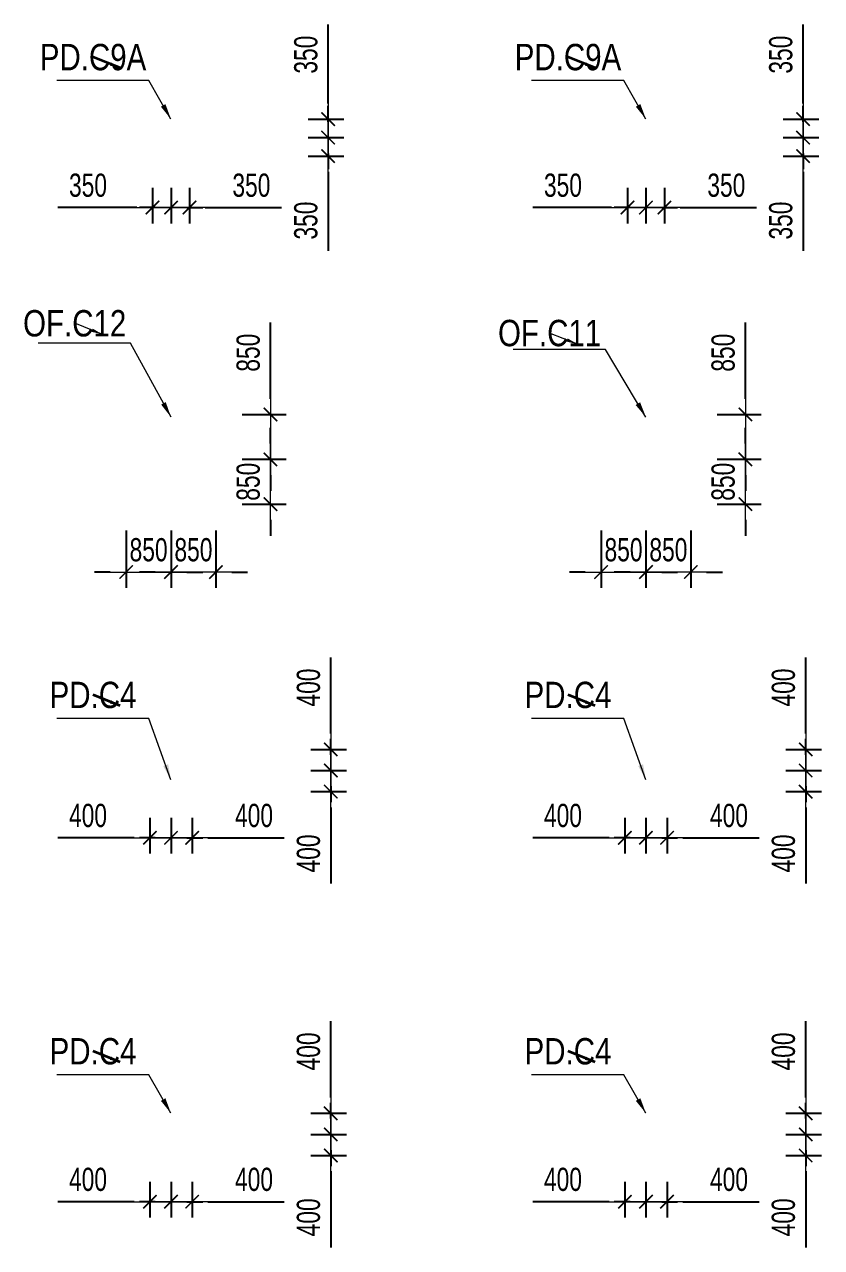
# Model space of a CAD drawing. Header units: millimetres. Extents: x -259680 to 286077, y -1281 to 94455.
# Drawn here: x 51923 to 67027, y 23355 to 46546 of the extents above; entities that cross this region are included whole.
import ezdxf
from ezdxf.enums import TextEntityAlignment as Align

# ---------------------------------------------------------------- set-up
doc = ezdxf.new("R2010")
doc.units = ezdxf.units.MM
doc.layers.get('0').update_dxf_attribs({"lineweight": 20})
doc.layers.get('Defpoints').update_dxf_attribs({"color": 151, "lineweight": 9})
for name, color, linetype, lineweight in [('$0$C1', 20, 'Continuous', 35), ('$1$NDC_S_ANNO', 7, 'Continuous', 20), ('$1$NDC_S_DIM', 1, 'Continuous', 15), ('$1$NDC_S_VN TEXT', 7, 'Continuous', 20), ('NDC_S_DIM', 1, 'Continuous', 15)]:
    doc.layers.add(name, color=color, linetype=linetype, lineweight=lineweight)
doc.styles.add('$1$NDC_DIM', font='', dxfattribs={"width": 0.75})
doc.styles.add('$2$ARIAL', font='arial.ttf', dxfattribs={"width": 0.8})
doc.styles.add('NDC_DIM', font='', dxfattribs={"width": 0.75})
doc.styles.get('$1$NDC_DIM').set_extended_font_data('Dotum')
doc.styles.get('NDC_DIM').set_extended_font_data('Dotum')
doc.dimstyles.new('$0$NDC_dim_150', dxfattribs={"dimscale": 150, "dimtxt": 2.2, "dimasz": 1.5, "dimexe": 1.5, "dimexo": 2.5, "dimgap": 1, "dimtad": 1, "dimdec": 0, "dimzin": 0, "dimdsep": 46, "dimtxsty": '$1$NDC_DIM', "dimblk": '$1$DIMMARK', "dimcen": 0.09, "dimdle": 1.2, "dimclrd": 1, "dimclre": 1, "dimclrt": 3, "dimadec": 0, "dimazin": 0, "dimtfac": 1, "dimtdec": 0, "dimtix": 1, "dimtofl": 0, "dimtmove": 0, "dimatfit": 3, "dimfxl": 6, "dimfxlon": 1, "dimtolj": 1, "dimtzin": 0, "dimarcsym": 0})
doc.dimstyles.new('$1$NDC_dim_iso', dxfattribs={"dimtxt": 2.2, "dimasz": 1, "dimexe": 1.5, "dimexo": 2.5, "dimgap": 1, "dimtad": 1, "dimdec": 0, "dimzin": 0, "dimdsep": 46, "dimtxsty": '$1$NDC_DIM', "dimblk": '$1$DIMMARK', "dimcen": 0.09, "dimdle": 1.2, "dimclrd": 1, "dimclre": 1, "dimclrt": 3, "dimadec": 0, "dimazin": 0, "dimtfac": 1, "dimtdec": 0, "dimtix": 1, "dimtofl": 0, "dimtmove": 0, "dimatfit": 3, "dimfxl": 6, "dimfxlon": 1, "dimtolj": 1, "dimtzin": 0, "dimarcsym": 0})
doc.dimstyles.new('NDC_dim_200', dxfattribs={"dimscale": 200, "dimtxt": 2.2, "dimasz": 1.5, "dimexe": 1.5, "dimexo": 2.5, "dimgap": 1, "dimtad": 1, "dimdec": 0, "dimzin": 0, "dimdsep": 46, "dimtxsty": 'NDC_DIM', "dimblk": 'DIMMARK', "dimcen": 0.09, "dimdle": 1.2, "dimclrd": 1, "dimclre": 1, "dimclrt": 3, "dimadec": 0, "dimazin": 0, "dimtfac": 1, "dimtdec": 0, "dimtix": 1, "dimtofl": 0, "dimtmove": 0, "dimatfit": 3, "dimfxl": 6, "dimfxlon": 1, "dimtolj": 1, "dimtzin": 0, "dimarcsym": 0})

# ---------------------------------------------------------------- blocks, each defined once
blk = doc.blocks.new('$1$DIMMARK')
at = {"layer": '$1$NDC_S_DIM', "color": 1}
blk.add_line((-1.5, 0), (1, 0), dxfattribs=at)
at = {"layer": '$1$NDC_S_DIM', "color": 2, "const_width": 0.1}
blk.add_lwpolyline([(-0.424, -0.424), (0.424, 0.424)], dxfattribs=at)
blk = doc.blocks.new('DIMMARK')
at = {"layer": 'NDC_S_DIM', "color": 1}
blk.add_line((-1.5, 0), (1, 0), dxfattribs=at)
at = {"layer": 'NDC_S_DIM', "color": 2, "const_width": 0.1}
blk.add_lwpolyline([(-0.424, -0.424), (0.424, 0.424)], dxfattribs=at)
blk = doc.blocks.new('*D434')
at = {"layer": 'Defpoints', "color": 0, "ltscale": 100, "transparency": 16777216}
for p in [(63700, 32000), (64100, 32000), (64100, 31124)]:
    blk.add_point(p, dxfattribs=at)
at = {"layer": 'NDC_S_DIM', "color": 1, "lineweight": -2, "ltscale": 100, "transparency": 16777216}
for p, q in [((63700, 31500), (63700, 30824)), ((64100, 31500), (64100, 30824)), ((63400, 31124), (63100, 31124)), ((64400, 31124), (65845, 31124))]:
    blk.add_line(p, q, dxfattribs=at)
at = {"layer": 'NDC_S_DIM', "color": 1, "lineweight": -2, "ltscale": 100, "transparency": 16777216, "xscale": 300, "yscale": 300, "zscale": 300}
blk.add_blockref('DIMMARK', (63700, 31124), dxfattribs=at)
at = {"layer": 'NDC_S_DIM', "color": 1, "lineweight": -2, "ltscale": 100, "transparency": 16777216, "xscale": 300, "yscale": 300, "zscale": 300, "rotation": 180}
blk.add_blockref('DIMMARK', (64100, 31124), dxfattribs=at)
at = {"layer": 'NDC_S_DIM', "color": 3, "ltscale": 100, "transparency": 16777216, "insert": (65273, 31545), "char_height": 440, "attachment_point": 5, "style": 'NDC_DIM'}
blk.add_mtext('\\A1;400', dxfattribs=at)
blk = doc.blocks.new('*D435')
at = {"layer": 'Defpoints', "color": 0, "ltscale": 100, "transparency": 16777216}
for p in [(63300, 32000), (63700, 32000), (63700, 31124)]:
    blk.add_point(p, dxfattribs=at)
at = {"layer": 'NDC_S_DIM', "color": 1, "lineweight": -2, "ltscale": 100, "transparency": 16777216}
for p, q in [((63300, 31500), (63300, 30824)), ((63700, 31500), (63700, 30824)), ((63000, 31124), (61555, 31124)), ((64000, 31124), (64300, 31124))]:
    blk.add_line(p, q, dxfattribs=at)
at = {"layer": 'NDC_S_DIM', "color": 1, "lineweight": -2, "ltscale": 100, "transparency": 16777216, "xscale": 300, "yscale": 300, "zscale": 300}
blk.add_blockref('DIMMARK', (63300, 31124), dxfattribs=at)
at = {"layer": 'NDC_S_DIM', "color": 1, "lineweight": -2, "ltscale": 100, "transparency": 16777216, "xscale": 300, "yscale": 300, "zscale": 300, "rotation": 180}
blk.add_blockref('DIMMARK', (63700, 31124), dxfattribs=at)
at = {"layer": 'NDC_S_DIM', "color": 3, "ltscale": 100, "transparency": 16777216, "insert": (62127, 31545), "char_height": 440, "attachment_point": 5, "style": 'NDC_DIM'}
blk.add_mtext('\\A1;400', dxfattribs=at)
blk = doc.blocks.new('*D436')
at = {"layer": 'Defpoints', "color": 0, "ltscale": 100, "transparency": 16777216}
for p in [(65851, 32800), (66727, 32800), (65851, 32400)]:
    blk.add_point(p, dxfattribs=at)
at = {"layer": 'NDC_S_DIM', "color": 1, "lineweight": -2, "ltscale": 100, "transparency": 16777216}
for p, q in [((66727, 33100), (66727, 34545)), ((66351, 32800), (67027, 32800)), ((66351, 32400), (67027, 32400)), ((66727, 32100), (66727, 31800))]:
    blk.add_line(p, q, dxfattribs=at)
at = {"layer": 'NDC_S_DIM', "color": 1, "lineweight": -2, "ltscale": 100, "transparency": 16777216, "xscale": 300, "yscale": 300, "zscale": 300}
for p, rotation in [((66727, 32800), 270), ((66727, 32400), 90)]:
    blk.add_blockref('DIMMARK', p, dxfattribs=dict(at, rotation=rotation))
at = {"layer": 'NDC_S_DIM', "color": 3, "ltscale": 100, "transparency": 16777216, "insert": (66306, 33973), "char_height": 440, "attachment_point": 5, "rotation": 90, "style": 'NDC_DIM'}
blk.add_mtext('\\A1;400', dxfattribs=at)
blk = doc.blocks.new('*D437')
at = {"layer": 'Defpoints', "color": 0, "ltscale": 100, "transparency": 16777216}
for p in [(65851, 32400), (66727, 32400), (65851, 32000)]:
    blk.add_point(p, dxfattribs=at)
at = {"layer": 'NDC_S_DIM', "color": 1, "lineweight": -2, "ltscale": 100, "transparency": 16777216}
for p, q in [((66727, 32700), (66727, 33000)), ((66351, 32400), (67027, 32400)), ((66351, 32000), (67027, 32000)), ((66727, 31700), (66727, 30255))]:
    blk.add_line(p, q, dxfattribs=at)
at = {"layer": 'NDC_S_DIM', "color": 1, "lineweight": -2, "ltscale": 100, "transparency": 16777216, "xscale": 300, "yscale": 300, "zscale": 300}
for p, rotation in [((66727, 32400), 270), ((66727, 32000), 90)]:
    blk.add_blockref('DIMMARK', p, dxfattribs=dict(at, rotation=rotation))
at = {"layer": 'NDC_S_DIM', "color": 3, "ltscale": 100, "transparency": 16777216, "insert": (66306, 30827), "char_height": 440, "attachment_point": 5, "rotation": 90, "style": 'NDC_DIM'}
blk.add_mtext('\\A1;400', dxfattribs=at)
blk = doc.blocks.new('*D438')
at = {"layer": 'Defpoints', "color": 0, "ltscale": 100, "transparency": 16777216}
for p in [(54700, 32000), (55100, 32000), (55100, 31124)]:
    blk.add_point(p, dxfattribs=at)
at = {"layer": 'NDC_S_DIM', "color": 1, "lineweight": -2, "ltscale": 100, "transparency": 16777216}
for p, q in [((54700, 31500), (54700, 30824)), ((55100, 31500), (55100, 30824)), ((54400, 31124), (54100, 31124)), ((55400, 31124), (56845, 31124))]:
    blk.add_line(p, q, dxfattribs=at)
at = {"layer": 'NDC_S_DIM', "color": 1, "lineweight": -2, "ltscale": 100, "transparency": 16777216, "xscale": 300, "yscale": 300, "zscale": 300}
blk.add_blockref('DIMMARK', (54700, 31124), dxfattribs=at)
at = {"layer": 'NDC_S_DIM', "color": 1, "lineweight": -2, "ltscale": 100, "transparency": 16777216, "xscale": 300, "yscale": 300, "zscale": 300, "rotation": 180}
blk.add_blockref('DIMMARK', (55100, 31124), dxfattribs=at)
at = {"layer": 'NDC_S_DIM', "color": 3, "ltscale": 100, "transparency": 16777216, "insert": (56273, 31545), "char_height": 440, "attachment_point": 5, "style": 'NDC_DIM'}
blk.add_mtext('\\A1;400', dxfattribs=at)
blk = doc.blocks.new('*D439')
at = {"layer": 'Defpoints', "color": 0, "ltscale": 100, "transparency": 16777216}
for p in [(54300, 32000), (54700, 32000), (54700, 31124)]:
    blk.add_point(p, dxfattribs=at)
at = {"layer": 'NDC_S_DIM', "color": 1, "lineweight": -2, "ltscale": 100, "transparency": 16777216}
for p, q in [((54300, 31500), (54300, 30824)), ((54700, 31500), (54700, 30824)), ((54000, 31124), (52555, 31124)), ((55000, 31124), (55300, 31124))]:
    blk.add_line(p, q, dxfattribs=at)
at = {"layer": 'NDC_S_DIM', "color": 1, "lineweight": -2, "ltscale": 100, "transparency": 16777216, "xscale": 300, "yscale": 300, "zscale": 300}
blk.add_blockref('DIMMARK', (54300, 31124), dxfattribs=at)
at = {"layer": 'NDC_S_DIM', "color": 1, "lineweight": -2, "ltscale": 100, "transparency": 16777216, "xscale": 300, "yscale": 300, "zscale": 300, "rotation": 180}
blk.add_blockref('DIMMARK', (54700, 31124), dxfattribs=at)
at = {"layer": 'NDC_S_DIM', "color": 3, "ltscale": 100, "transparency": 16777216, "insert": (53127, 31545), "char_height": 440, "attachment_point": 5, "style": 'NDC_DIM'}
blk.add_mtext('\\A1;400', dxfattribs=at)
blk = doc.blocks.new('*D440')
at = {"layer": 'Defpoints', "color": 0, "ltscale": 100, "transparency": 16777216}
for p in [(56851, 32800), (57727, 32800), (56851, 32400)]:
    blk.add_point(p, dxfattribs=at)
at = {"layer": 'NDC_S_DIM', "color": 1, "lineweight": -2, "ltscale": 100, "transparency": 16777216}
for p, q in [((57727, 33100), (57727, 34545)), ((57351, 32800), (58027, 32800)), ((57351, 32400), (58027, 32400)), ((57727, 32100), (57727, 31800))]:
    blk.add_line(p, q, dxfattribs=at)
at = {"layer": 'NDC_S_DIM', "color": 1, "lineweight": -2, "ltscale": 100, "transparency": 16777216, "xscale": 300, "yscale": 300, "zscale": 300}
for p, rotation in [((57727, 32800), 270), ((57727, 32400), 90)]:
    blk.add_blockref('DIMMARK', p, dxfattribs=dict(at, rotation=rotation))
at = {"layer": 'NDC_S_DIM', "color": 3, "ltscale": 100, "transparency": 16777216, "insert": (57306, 33973), "char_height": 440, "attachment_point": 5, "rotation": 90, "style": 'NDC_DIM'}
blk.add_mtext('\\A1;400', dxfattribs=at)
blk = doc.blocks.new('*D441')
at = {"layer": 'Defpoints', "color": 0, "ltscale": 100, "transparency": 16777216}
for p in [(56851, 32400), (57727, 32400), (56851, 32000)]:
    blk.add_point(p, dxfattribs=at)
at = {"layer": 'NDC_S_DIM', "color": 1, "lineweight": -2, "ltscale": 100, "transparency": 16777216}
for p, q in [((57727, 32700), (57727, 33000)), ((57351, 32400), (58027, 32400)), ((57351, 32000), (58027, 32000)), ((57727, 31700), (57727, 30255))]:
    blk.add_line(p, q, dxfattribs=at)
at = {"layer": 'NDC_S_DIM', "color": 1, "lineweight": -2, "ltscale": 100, "transparency": 16777216, "xscale": 300, "yscale": 300, "zscale": 300}
for p, rotation in [((57727, 32400), 270), ((57727, 32000), 90)]:
    blk.add_blockref('DIMMARK', p, dxfattribs=dict(at, rotation=rotation))
at = {"layer": 'NDC_S_DIM', "color": 3, "ltscale": 100, "transparency": 16777216, "insert": (57306, 30827), "char_height": 440, "attachment_point": 5, "rotation": 90, "style": 'NDC_DIM'}
blk.add_mtext('\\A1;400', dxfattribs=at)
blk = doc.blocks.new('*D458')
at = {"layer": 'Defpoints', "color": 0, "ltscale": 100, "transparency": 16777216}
for p in [(54700, 25100), (55100, 25100), (55100, 24224)]:
    blk.add_point(p, dxfattribs=at)
at = {"layer": 'NDC_S_DIM', "color": 1, "lineweight": -2, "ltscale": 100, "transparency": 16777216}
for p, q in [((54700, 24600), (54700, 23924)), ((55100, 24600), (55100, 23924)), ((54400, 24224), (54100, 24224)), ((55400, 24224), (56845, 24224))]:
    blk.add_line(p, q, dxfattribs=at)
at = {"layer": 'NDC_S_DIM', "color": 1, "lineweight": -2, "ltscale": 100, "transparency": 16777216, "xscale": 300, "yscale": 300, "zscale": 300}
blk.add_blockref('DIMMARK', (54700, 24224), dxfattribs=at)
at = {"layer": 'NDC_S_DIM', "color": 1, "lineweight": -2, "ltscale": 100, "transparency": 16777216, "xscale": 300, "yscale": 300, "zscale": 300, "rotation": 180}
blk.add_blockref('DIMMARK', (55100, 24224), dxfattribs=at)
at = {"layer": 'NDC_S_DIM', "color": 3, "ltscale": 100, "transparency": 16777216, "insert": (56273, 24645), "char_height": 440, "attachment_point": 5, "style": 'NDC_DIM'}
blk.add_mtext('\\A1;400', dxfattribs=at)
blk = doc.blocks.new('*D459')
at = {"layer": 'Defpoints', "color": 0, "ltscale": 100, "transparency": 16777216}
for p in [(54300, 25100), (54700, 25100), (54700, 24224)]:
    blk.add_point(p, dxfattribs=at)
at = {"layer": 'NDC_S_DIM', "color": 1, "lineweight": -2, "ltscale": 100, "transparency": 16777216}
for p, q in [((54300, 24600), (54300, 23924)), ((54700, 24600), (54700, 23924)), ((54000, 24224), (52555, 24224)), ((55000, 24224), (55300, 24224))]:
    blk.add_line(p, q, dxfattribs=at)
at = {"layer": 'NDC_S_DIM', "color": 1, "lineweight": -2, "ltscale": 100, "transparency": 16777216, "xscale": 300, "yscale": 300, "zscale": 300}
blk.add_blockref('DIMMARK', (54300, 24224), dxfattribs=at)
at = {"layer": 'NDC_S_DIM', "color": 1, "lineweight": -2, "ltscale": 100, "transparency": 16777216, "xscale": 300, "yscale": 300, "zscale": 300, "rotation": 180}
blk.add_blockref('DIMMARK', (54700, 24224), dxfattribs=at)
at = {"layer": 'NDC_S_DIM', "color": 3, "ltscale": 100, "transparency": 16777216, "insert": (53127, 24645), "char_height": 440, "attachment_point": 5, "style": 'NDC_DIM'}
blk.add_mtext('\\A1;400', dxfattribs=at)
blk = doc.blocks.new('*D460')
at = {"layer": 'Defpoints', "color": 0, "ltscale": 100, "transparency": 16777216}
for p in [(56851, 25900), (57727, 25900), (56851, 25500)]:
    blk.add_point(p, dxfattribs=at)
at = {"layer": 'NDC_S_DIM', "color": 1, "lineweight": -2, "ltscale": 100, "transparency": 16777216}
for p, q in [((57727, 26200), (57727, 27645)), ((57351, 25900), (58027, 25900)), ((57351, 25500), (58027, 25500)), ((57727, 25200), (57727, 24900))]:
    blk.add_line(p, q, dxfattribs=at)
at = {"layer": 'NDC_S_DIM', "color": 1, "lineweight": -2, "ltscale": 100, "transparency": 16777216, "xscale": 300, "yscale": 300, "zscale": 300}
for p, rotation in [((57727, 25900), 270), ((57727, 25500), 90)]:
    blk.add_blockref('DIMMARK', p, dxfattribs=dict(at, rotation=rotation))
at = {"layer": 'NDC_S_DIM', "color": 3, "ltscale": 100, "transparency": 16777216, "insert": (57306, 27073), "char_height": 440, "attachment_point": 5, "rotation": 90, "style": 'NDC_DIM'}
blk.add_mtext('\\A1;400', dxfattribs=at)
blk = doc.blocks.new('*D461')
at = {"layer": 'Defpoints', "color": 0, "ltscale": 100, "transparency": 16777216}
for p in [(56851, 25500), (57727, 25500), (56851, 25100)]:
    blk.add_point(p, dxfattribs=at)
at = {"layer": 'NDC_S_DIM', "color": 1, "lineweight": -2, "ltscale": 100, "transparency": 16777216}
for p, q in [((57727, 25800), (57727, 26100)), ((57351, 25500), (58027, 25500)), ((57351, 25100), (58027, 25100)), ((57727, 24800), (57727, 23355))]:
    blk.add_line(p, q, dxfattribs=at)
at = {"layer": 'NDC_S_DIM', "color": 1, "lineweight": -2, "ltscale": 100, "transparency": 16777216, "xscale": 300, "yscale": 300, "zscale": 300}
for p, rotation in [((57727, 25500), 270), ((57727, 25100), 90)]:
    blk.add_blockref('DIMMARK', p, dxfattribs=dict(at, rotation=rotation))
at = {"layer": 'NDC_S_DIM', "color": 3, "ltscale": 100, "transparency": 16777216, "insert": (57306, 23927), "char_height": 440, "attachment_point": 5, "rotation": 90, "style": 'NDC_DIM'}
blk.add_mtext('\\A1;400', dxfattribs=at)
blk = doc.blocks.new('*D462')
at = {"layer": 'Defpoints', "color": 0, "ltscale": 100, "transparency": 16777216}
for p in [(63700, 25100), (64100, 25100), (64100, 24224)]:
    blk.add_point(p, dxfattribs=at)
at = {"layer": 'NDC_S_DIM', "color": 1, "lineweight": -2, "ltscale": 100, "transparency": 16777216}
for p, q in [((63700, 24600), (63700, 23924)), ((64100, 24600), (64100, 23924)), ((63400, 24224), (63100, 24224)), ((64400, 24224), (65845, 24224))]:
    blk.add_line(p, q, dxfattribs=at)
at = {"layer": 'NDC_S_DIM', "color": 1, "lineweight": -2, "ltscale": 100, "transparency": 16777216, "xscale": 300, "yscale": 300, "zscale": 300}
blk.add_blockref('DIMMARK', (63700, 24224), dxfattribs=at)
at = {"layer": 'NDC_S_DIM', "color": 1, "lineweight": -2, "ltscale": 100, "transparency": 16777216, "xscale": 300, "yscale": 300, "zscale": 300, "rotation": 180}
blk.add_blockref('DIMMARK', (64100, 24224), dxfattribs=at)
at = {"layer": 'NDC_S_DIM', "color": 3, "ltscale": 100, "transparency": 16777216, "insert": (65273, 24645), "char_height": 440, "attachment_point": 5, "style": 'NDC_DIM'}
blk.add_mtext('\\A1;400', dxfattribs=at)
blk = doc.blocks.new('*D463')
at = {"layer": 'Defpoints', "color": 0, "ltscale": 100, "transparency": 16777216}
for p in [(63300, 25100), (63700, 25100), (63700, 24224)]:
    blk.add_point(p, dxfattribs=at)
at = {"layer": 'NDC_S_DIM', "color": 1, "lineweight": -2, "ltscale": 100, "transparency": 16777216}
for p, q in [((63300, 24600), (63300, 23924)), ((63700, 24600), (63700, 23924)), ((63000, 24224), (61555, 24224)), ((64000, 24224), (64300, 24224))]:
    blk.add_line(p, q, dxfattribs=at)
at = {"layer": 'NDC_S_DIM', "color": 1, "lineweight": -2, "ltscale": 100, "transparency": 16777216, "xscale": 300, "yscale": 300, "zscale": 300}
blk.add_blockref('DIMMARK', (63300, 24224), dxfattribs=at)
at = {"layer": 'NDC_S_DIM', "color": 1, "lineweight": -2, "ltscale": 100, "transparency": 16777216, "xscale": 300, "yscale": 300, "zscale": 300, "rotation": 180}
blk.add_blockref('DIMMARK', (63700, 24224), dxfattribs=at)
at = {"layer": 'NDC_S_DIM', "color": 3, "ltscale": 100, "transparency": 16777216, "insert": (62127, 24645), "char_height": 440, "attachment_point": 5, "style": 'NDC_DIM'}
blk.add_mtext('\\A1;400', dxfattribs=at)
blk = doc.blocks.new('*D464')
at = {"layer": 'Defpoints', "color": 0, "ltscale": 100, "transparency": 16777216}
for p in [(65851, 25900), (66727, 25900), (65851, 25500)]:
    blk.add_point(p, dxfattribs=at)
at = {"layer": 'NDC_S_DIM', "color": 1, "lineweight": -2, "ltscale": 100, "transparency": 16777216}
for p, q in [((66727, 26200), (66727, 27645)), ((66351, 25900), (67027, 25900)), ((66351, 25500), (67027, 25500)), ((66727, 25200), (66727, 24900))]:
    blk.add_line(p, q, dxfattribs=at)
at = {"layer": 'NDC_S_DIM', "color": 1, "lineweight": -2, "ltscale": 100, "transparency": 16777216, "xscale": 300, "yscale": 300, "zscale": 300}
for p, rotation in [((66727, 25900), 270), ((66727, 25500), 90)]:
    blk.add_blockref('DIMMARK', p, dxfattribs=dict(at, rotation=rotation))
at = {"layer": 'NDC_S_DIM', "color": 3, "ltscale": 100, "transparency": 16777216, "insert": (66306, 27073), "char_height": 440, "attachment_point": 5, "rotation": 90, "style": 'NDC_DIM'}
blk.add_mtext('\\A1;400', dxfattribs=at)
blk = doc.blocks.new('*D465')
at = {"layer": 'Defpoints', "color": 0, "ltscale": 100, "transparency": 16777216}
for p in [(65851, 25500), (66727, 25500), (65851, 25100)]:
    blk.add_point(p, dxfattribs=at)
at = {"layer": 'NDC_S_DIM', "color": 1, "lineweight": -2, "ltscale": 100, "transparency": 16777216}
for p, q in [((66727, 25800), (66727, 26100)), ((66351, 25500), (67027, 25500)), ((66351, 25100), (67027, 25100)), ((66727, 24800), (66727, 23355))]:
    blk.add_line(p, q, dxfattribs=at)
at = {"layer": 'NDC_S_DIM', "color": 1, "lineweight": -2, "ltscale": 100, "transparency": 16777216, "xscale": 300, "yscale": 300, "zscale": 300}
for p, rotation in [((66727, 25500), 270), ((66727, 25100), 90)]:
    blk.add_blockref('DIMMARK', p, dxfattribs=dict(at, rotation=rotation))
at = {"layer": 'NDC_S_DIM', "color": 3, "ltscale": 100, "transparency": 16777216, "insert": (66306, 23927), "char_height": 440, "attachment_point": 5, "rotation": 90, "style": 'NDC_DIM'}
blk.add_mtext('\\A1;400', dxfattribs=at)
blk = doc.blocks.new('*D1016')
at = {"layer": 'Defpoints', "color": 0, "ltscale": 100, "transparency": 16777216}
for p in [(53850, 37450), (54700, 37450), (54700, 36163)]:
    blk.add_point(p, dxfattribs=at)
at = {"layer": 'NDC_S_DIM', "color": 1, "lineweight": -2, "ltscale": 100, "transparency": 16777216}
for p, q in [((53850, 36950), (53850, 35863)), ((54700, 36950), (54700, 35863)), ((53550, 36163), (53250, 36163)), ((55000, 36163), (55300, 36163))]:
    blk.add_line(p, q, dxfattribs=at)
at = {"layer": 'NDC_S_DIM', "color": 1, "lineweight": -2, "ltscale": 100, "transparency": 16777216, "xscale": 300, "yscale": 300, "zscale": 300}
blk.add_blockref('DIMMARK', (53850, 36163), dxfattribs=at)
at = {"layer": 'NDC_S_DIM', "color": 1, "lineweight": -2, "ltscale": 100, "transparency": 16777216, "xscale": 300, "yscale": 300, "zscale": 300, "rotation": 180}
blk.add_blockref('DIMMARK', (54700, 36163), dxfattribs=at)
at = {"layer": 'NDC_S_DIM', "color": 3, "ltscale": 100, "transparency": 16777216, "insert": (54275, 36583), "char_height": 440, "attachment_point": 5, "style": 'NDC_DIM'}
blk.add_mtext('\\A1;850', dxfattribs=at)
blk = doc.blocks.new('*D1017')
at = {"layer": 'Defpoints', "color": 0, "ltscale": 100, "transparency": 16777216}
for p in [(54700, 37450), (55550, 37450), (55550, 36163)]:
    blk.add_point(p, dxfattribs=at)
at = {"layer": 'NDC_S_DIM', "color": 1, "lineweight": -2, "ltscale": 100, "transparency": 16777216}
for p, q in [((54700, 36950), (54700, 35863)), ((55550, 36950), (55550, 35863)), ((54400, 36163), (54100, 36163)), ((55850, 36163), (56150, 36163))]:
    blk.add_line(p, q, dxfattribs=at)
at = {"layer": 'NDC_S_DIM', "color": 1, "lineweight": -2, "ltscale": 100, "transparency": 16777216, "xscale": 300, "yscale": 300, "zscale": 300}
blk.add_blockref('DIMMARK', (54700, 36163), dxfattribs=at)
at = {"layer": 'NDC_S_DIM', "color": 1, "lineweight": -2, "ltscale": 100, "transparency": 16777216, "xscale": 300, "yscale": 300, "zscale": 300, "rotation": 180}
blk.add_blockref('DIMMARK', (55550, 36163), dxfattribs=at)
at = {"layer": 'NDC_S_DIM', "color": 3, "ltscale": 100, "transparency": 16777216, "insert": (55125, 36583), "char_height": 440, "attachment_point": 5, "style": 'NDC_DIM'}
blk.add_mtext('\\A1;850', dxfattribs=at)
blk = doc.blocks.new('*D1018')
at = {"layer": 'Defpoints', "color": 0, "ltscale": 100, "transparency": 16777216}
for p in [(55550, 39150), (55550, 38300), (56584, 38300)]:
    blk.add_point(p, dxfattribs=at)
at = {"layer": 'NDC_S_DIM', "color": 1, "lineweight": -2, "ltscale": 100, "transparency": 16777216}
for p, q in [((56584, 39450), (56584, 40894)), ((56050, 39150), (56884, 39150)), ((56050, 38300), (56884, 38300)), ((56584, 38000), (56584, 37700))]:
    blk.add_line(p, q, dxfattribs=at)
at = {"layer": 'NDC_S_DIM', "color": 1, "lineweight": -2, "ltscale": 100, "transparency": 16777216, "xscale": 300, "yscale": 300, "zscale": 300}
for p, rotation in [((56584, 39150), 270), ((56584, 38300), 90)]:
    blk.add_blockref('DIMMARK', p, dxfattribs=dict(at, rotation=rotation))
at = {"layer": 'NDC_S_DIM', "color": 3, "ltscale": 100, "transparency": 16777216, "insert": (56164, 40322), "char_height": 440, "attachment_point": 5, "rotation": 90, "style": 'NDC_DIM'}
blk.add_mtext('\\A1;850', dxfattribs=at)
blk = doc.blocks.new('*D1019')
at = {"layer": 'Defpoints', "color": 0, "ltscale": 100, "transparency": 16777216}
for p in [(55550, 38300), (55550, 37450), (56584, 37450)]:
    blk.add_point(p, dxfattribs=at)
at = {"layer": 'NDC_S_DIM', "color": 1, "lineweight": -2, "ltscale": 100, "transparency": 16777216}
for p, q in [((56584, 38600), (56584, 38900)), ((56050, 38300), (56884, 38300)), ((56050, 37450), (56884, 37450)), ((56584, 37150), (56584, 36850))]:
    blk.add_line(p, q, dxfattribs=at)
at = {"layer": 'NDC_S_DIM', "color": 1, "lineweight": -2, "ltscale": 100, "transparency": 16777216, "xscale": 300, "yscale": 300, "zscale": 300}
for p, rotation in [((56584, 38300), 270), ((56584, 37450), 90)]:
    blk.add_blockref('DIMMARK', p, dxfattribs=dict(at, rotation=rotation))
at = {"layer": 'NDC_S_DIM', "color": 3, "ltscale": 100, "transparency": 16777216, "insert": (56164, 37875), "char_height": 440, "attachment_point": 5, "rotation": 90, "style": 'NDC_DIM'}
blk.add_mtext('\\A1;850', dxfattribs=at)
blk = doc.blocks.new('*D1020')
at = {"layer": 'Defpoints', "color": 0, "ltscale": 100, "transparency": 16777216}
for p in [(62850, 37450), (63700, 37450), (63700, 36163)]:
    blk.add_point(p, dxfattribs=at)
at = {"layer": 'NDC_S_DIM', "color": 1, "lineweight": -2, "ltscale": 100, "transparency": 16777216}
for p, q in [((62850, 36950), (62850, 35863)), ((63700, 36950), (63700, 35863)), ((62550, 36163), (62250, 36163)), ((64000, 36163), (64300, 36163))]:
    blk.add_line(p, q, dxfattribs=at)
at = {"layer": 'NDC_S_DIM', "color": 1, "lineweight": -2, "ltscale": 100, "transparency": 16777216, "xscale": 300, "yscale": 300, "zscale": 300}
blk.add_blockref('DIMMARK', (62850, 36163), dxfattribs=at)
at = {"layer": 'NDC_S_DIM', "color": 1, "lineweight": -2, "ltscale": 100, "transparency": 16777216, "xscale": 300, "yscale": 300, "zscale": 300, "rotation": 180}
blk.add_blockref('DIMMARK', (63700, 36163), dxfattribs=at)
at = {"layer": 'NDC_S_DIM', "color": 3, "ltscale": 100, "transparency": 16777216, "insert": (63275, 36583), "char_height": 440, "attachment_point": 5, "style": 'NDC_DIM'}
blk.add_mtext('\\A1;850', dxfattribs=at)
blk = doc.blocks.new('*D1021')
at = {"layer": 'Defpoints', "color": 0, "ltscale": 100, "transparency": 16777216}
for p in [(63700, 37450), (64550, 37450), (64550, 36163)]:
    blk.add_point(p, dxfattribs=at)
at = {"layer": 'NDC_S_DIM', "color": 1, "lineweight": -2, "ltscale": 100, "transparency": 16777216}
for p, q in [((63700, 36950), (63700, 35863)), ((64550, 36950), (64550, 35863)), ((63400, 36163), (63100, 36163)), ((64850, 36163), (65150, 36163))]:
    blk.add_line(p, q, dxfattribs=at)
at = {"layer": 'NDC_S_DIM', "color": 1, "lineweight": -2, "ltscale": 100, "transparency": 16777216, "xscale": 300, "yscale": 300, "zscale": 300}
blk.add_blockref('DIMMARK', (63700, 36163), dxfattribs=at)
at = {"layer": 'NDC_S_DIM', "color": 1, "lineweight": -2, "ltscale": 100, "transparency": 16777216, "xscale": 300, "yscale": 300, "zscale": 300, "rotation": 180}
blk.add_blockref('DIMMARK', (64550, 36163), dxfattribs=at)
at = {"layer": 'NDC_S_DIM', "color": 3, "ltscale": 100, "transparency": 16777216, "insert": (64125, 36583), "char_height": 440, "attachment_point": 5, "style": 'NDC_DIM'}
blk.add_mtext('\\A1;850', dxfattribs=at)
blk = doc.blocks.new('*D1022')
at = {"layer": 'Defpoints', "color": 0, "ltscale": 100, "transparency": 16777216}
for p in [(64550, 39150), (64550, 38300), (65584, 38300)]:
    blk.add_point(p, dxfattribs=at)
at = {"layer": 'NDC_S_DIM', "color": 1, "lineweight": -2, "ltscale": 100, "transparency": 16777216}
for p, q in [((65584, 39450), (65584, 40894)), ((65050, 39150), (65884, 39150)), ((65050, 38300), (65884, 38300)), ((65584, 38000), (65584, 37700))]:
    blk.add_line(p, q, dxfattribs=at)
at = {"layer": 'NDC_S_DIM', "color": 1, "lineweight": -2, "ltscale": 100, "transparency": 16777216, "xscale": 300, "yscale": 300, "zscale": 300}
for p, rotation in [((65584, 39150), 270), ((65584, 38300), 90)]:
    blk.add_blockref('DIMMARK', p, dxfattribs=dict(at, rotation=rotation))
at = {"layer": 'NDC_S_DIM', "color": 3, "ltscale": 100, "transparency": 16777216, "insert": (65164, 40322), "char_height": 440, "attachment_point": 5, "rotation": 90, "style": 'NDC_DIM'}
blk.add_mtext('\\A1;850', dxfattribs=at)
blk = doc.blocks.new('*D1023')
at = {"layer": 'Defpoints', "color": 0, "ltscale": 100, "transparency": 16777216}
for p in [(64550, 38300), (64550, 37450), (65584, 37450)]:
    blk.add_point(p, dxfattribs=at)
at = {"layer": 'NDC_S_DIM', "color": 1, "lineweight": -2, "ltscale": 100, "transparency": 16777216}
for p, q in [((65584, 38600), (65584, 38900)), ((65050, 38300), (65884, 38300)), ((65050, 37450), (65884, 37450)), ((65584, 37150), (65584, 36850))]:
    blk.add_line(p, q, dxfattribs=at)
at = {"layer": 'NDC_S_DIM', "color": 1, "lineweight": -2, "ltscale": 100, "transparency": 16777216, "xscale": 300, "yscale": 300, "zscale": 300}
for p, rotation in [((65584, 38300), 270), ((65584, 37450), 90)]:
    blk.add_blockref('DIMMARK', p, dxfattribs=dict(at, rotation=rotation))
at = {"layer": 'NDC_S_DIM', "color": 3, "ltscale": 100, "transparency": 16777216, "insert": (65164, 37875), "char_height": 440, "attachment_point": 5, "rotation": 90, "style": 'NDC_DIM'}
blk.add_mtext('\\A1;850', dxfattribs=at)
blk = doc.blocks.new('*D1036')
at = {"layer": 'Defpoints', "color": 0, "ltscale": 100, "transparency": 16777216}
for p in [(54700, 43950), (55050, 43950), (55050, 43074)]:
    blk.add_point(p, dxfattribs=at)
at = {"layer": 'NDC_S_DIM', "color": 1, "lineweight": -2, "ltscale": 100, "transparency": 16777216}
for p, q in [((54700, 43450), (54700, 42774)), ((55050, 43450), (55050, 42774)), ((54400, 43074), (54100, 43074)), ((55350, 43074), (56796, 43074))]:
    blk.add_line(p, q, dxfattribs=at)
at = {"layer": 'NDC_S_DIM', "color": 1, "lineweight": -2, "ltscale": 100, "transparency": 16777216, "xscale": 300, "yscale": 300, "zscale": 300}
blk.add_blockref('DIMMARK', (54700, 43074), dxfattribs=at)
at = {"layer": 'NDC_S_DIM', "color": 1, "lineweight": -2, "ltscale": 100, "transparency": 16777216, "xscale": 300, "yscale": 300, "zscale": 300, "rotation": 180}
blk.add_blockref('DIMMARK', (55050, 43074), dxfattribs=at)
at = {"layer": 'NDC_S_DIM', "color": 3, "ltscale": 100, "transparency": 16777216, "insert": (56223, 43495), "char_height": 440, "attachment_point": 5, "style": 'NDC_DIM'}
blk.add_mtext('\\A1;350', dxfattribs=at)
blk = doc.blocks.new('*D1037')
at = {"layer": 'Defpoints', "color": 0, "ltscale": 100, "transparency": 16777216}
for p in [(54350, 43950), (54700, 43950), (54700, 43074)]:
    blk.add_point(p, dxfattribs=at)
at = {"layer": 'NDC_S_DIM', "color": 1, "lineweight": -2, "ltscale": 100, "transparency": 16777216}
for p, q in [((54350, 43450), (54350, 42774)), ((54700, 43450), (54700, 42774)), ((54050, 43074), (52554, 43074)), ((55000, 43074), (55300, 43074))]:
    blk.add_line(p, q, dxfattribs=at)
at = {"layer": 'NDC_S_DIM', "color": 1, "lineweight": -2, "ltscale": 100, "transparency": 16777216, "xscale": 300, "yscale": 300, "zscale": 300}
blk.add_blockref('DIMMARK', (54350, 43074), dxfattribs=at)
at = {"layer": 'NDC_S_DIM', "color": 1, "lineweight": -2, "ltscale": 100, "transparency": 16777216, "xscale": 300, "yscale": 300, "zscale": 300, "rotation": 180}
blk.add_blockref('DIMMARK', (54700, 43074), dxfattribs=at)
at = {"layer": 'NDC_S_DIM', "color": 3, "ltscale": 100, "transparency": 16777216, "insert": (53127, 43495), "char_height": 440, "attachment_point": 5, "style": 'NDC_DIM'}
blk.add_mtext('\\A1;350', dxfattribs=at)
blk = doc.blocks.new('*D1038')
at = {"layer": 'Defpoints', "color": 0, "ltscale": 100, "transparency": 16777216}
for p in [(56801, 44750), (57677, 44750), (56801, 44400)]:
    blk.add_point(p, dxfattribs=at)
at = {"layer": 'NDC_S_DIM', "color": 1, "lineweight": -2, "ltscale": 100, "transparency": 16777216}
for p, q in [((57677, 45050), (57677, 46546)), ((57301, 44750), (57977, 44750)), ((57301, 44400), (57977, 44400)), ((57677, 44100), (57677, 43800))]:
    blk.add_line(p, q, dxfattribs=at)
at = {"layer": 'NDC_S_DIM', "color": 1, "lineweight": -2, "ltscale": 100, "transparency": 16777216, "xscale": 300, "yscale": 300, "zscale": 300}
for p, rotation in [((57677, 44750), 270), ((57677, 44400), 90)]:
    blk.add_blockref('DIMMARK', p, dxfattribs=dict(at, rotation=rotation))
at = {"layer": 'NDC_S_DIM', "color": 3, "ltscale": 100, "transparency": 16777216, "insert": (57256, 45973), "char_height": 440, "attachment_point": 5, "rotation": 90, "style": 'NDC_DIM'}
blk.add_mtext('\\A1;350', dxfattribs=at)
blk = doc.blocks.new('*D1039')
at = {"layer": 'Defpoints', "color": 0, "ltscale": 100, "transparency": 16777216}
for p in [(56801, 44400), (57677, 44400), (56801, 44050)]:
    blk.add_point(p, dxfattribs=at)
at = {"layer": 'NDC_S_DIM', "color": 1, "lineweight": -2, "ltscale": 100, "transparency": 16777216}
for p, q in [((57677, 44700), (57677, 45000)), ((57301, 44400), (57977, 44400)), ((57301, 44050), (57977, 44050)), ((57677, 43750), (57677, 42254))]:
    blk.add_line(p, q, dxfattribs=at)
at = {"layer": 'NDC_S_DIM', "color": 1, "lineweight": -2, "ltscale": 100, "transparency": 16777216, "xscale": 300, "yscale": 300, "zscale": 300}
for p, rotation in [((57677, 44400), 270), ((57677, 44050), 90)]:
    blk.add_blockref('DIMMARK', p, dxfattribs=dict(at, rotation=rotation))
at = {"layer": 'NDC_S_DIM', "color": 3, "ltscale": 100, "transparency": 16777216, "insert": (57256, 42827), "char_height": 440, "attachment_point": 5, "rotation": 90, "style": 'NDC_DIM'}
blk.add_mtext('\\A1;350', dxfattribs=at)
blk = doc.blocks.new('*D1040')
at = {"layer": 'Defpoints', "color": 0, "ltscale": 100, "transparency": 16777216}
for p in [(63700, 43950), (64050, 43950), (64050, 43074)]:
    blk.add_point(p, dxfattribs=at)
at = {"layer": 'NDC_S_DIM', "color": 1, "lineweight": -2, "ltscale": 100, "transparency": 16777216}
for p, q in [((63700, 43450), (63700, 42774)), ((64050, 43450), (64050, 42774)), ((63400, 43074), (63100, 43074)), ((64350, 43074), (65796, 43074))]:
    blk.add_line(p, q, dxfattribs=at)
at = {"layer": 'NDC_S_DIM', "color": 1, "lineweight": -2, "ltscale": 100, "transparency": 16777216, "xscale": 300, "yscale": 300, "zscale": 300}
blk.add_blockref('DIMMARK', (63700, 43074), dxfattribs=at)
at = {"layer": 'NDC_S_DIM', "color": 1, "lineweight": -2, "ltscale": 100, "transparency": 16777216, "xscale": 300, "yscale": 300, "zscale": 300, "rotation": 180}
blk.add_blockref('DIMMARK', (64050, 43074), dxfattribs=at)
at = {"layer": 'NDC_S_DIM', "color": 3, "ltscale": 100, "transparency": 16777216, "insert": (65223, 43495), "char_height": 440, "attachment_point": 5, "style": 'NDC_DIM'}
blk.add_mtext('\\A1;350', dxfattribs=at)
blk = doc.blocks.new('*D1041')
at = {"layer": 'Defpoints', "color": 0, "ltscale": 100, "transparency": 16777216}
for p in [(63350, 43950), (63700, 43950), (63700, 43074)]:
    blk.add_point(p, dxfattribs=at)
at = {"layer": 'NDC_S_DIM', "color": 1, "lineweight": -2, "ltscale": 100, "transparency": 16777216}
for p, q in [((63350, 43450), (63350, 42774)), ((63700, 43450), (63700, 42774)), ((63050, 43074), (61554, 43074)), ((64000, 43074), (64300, 43074))]:
    blk.add_line(p, q, dxfattribs=at)
at = {"layer": 'NDC_S_DIM', "color": 1, "lineweight": -2, "ltscale": 100, "transparency": 16777216, "xscale": 300, "yscale": 300, "zscale": 300}
blk.add_blockref('DIMMARK', (63350, 43074), dxfattribs=at)
at = {"layer": 'NDC_S_DIM', "color": 1, "lineweight": -2, "ltscale": 100, "transparency": 16777216, "xscale": 300, "yscale": 300, "zscale": 300, "rotation": 180}
blk.add_blockref('DIMMARK', (63700, 43074), dxfattribs=at)
at = {"layer": 'NDC_S_DIM', "color": 3, "ltscale": 100, "transparency": 16777216, "insert": (62127, 43495), "char_height": 440, "attachment_point": 5, "style": 'NDC_DIM'}
blk.add_mtext('\\A1;350', dxfattribs=at)
blk = doc.blocks.new('*D1042')
at = {"layer": 'Defpoints', "color": 0, "ltscale": 100, "transparency": 16777216}
for p in [(65801, 44750), (66677, 44750), (65801, 44400)]:
    blk.add_point(p, dxfattribs=at)
at = {"layer": 'NDC_S_DIM', "color": 1, "lineweight": -2, "ltscale": 100, "transparency": 16777216}
for p, q in [((66677, 45050), (66677, 46546)), ((66301, 44750), (66977, 44750)), ((66301, 44400), (66977, 44400)), ((66677, 44100), (66677, 43800))]:
    blk.add_line(p, q, dxfattribs=at)
at = {"layer": 'NDC_S_DIM', "color": 1, "lineweight": -2, "ltscale": 100, "transparency": 16777216, "xscale": 300, "yscale": 300, "zscale": 300}
for p, rotation in [((66677, 44750), 270), ((66677, 44400), 90)]:
    blk.add_blockref('DIMMARK', p, dxfattribs=dict(at, rotation=rotation))
at = {"layer": 'NDC_S_DIM', "color": 3, "ltscale": 100, "transparency": 16777216, "insert": (66256, 45973), "char_height": 440, "attachment_point": 5, "rotation": 90, "style": 'NDC_DIM'}
blk.add_mtext('\\A1;350', dxfattribs=at)
blk = doc.blocks.new('*D1043')
at = {"layer": 'Defpoints', "color": 0, "ltscale": 100, "transparency": 16777216}
for p in [(65801, 44400), (66677, 44400), (65801, 44050)]:
    blk.add_point(p, dxfattribs=at)
at = {"layer": 'NDC_S_DIM', "color": 1, "lineweight": -2, "ltscale": 100, "transparency": 16777216}
for p, q in [((66677, 44700), (66677, 45000)), ((66301, 44400), (66977, 44400)), ((66301, 44050), (66977, 44050)), ((66677, 43750), (66677, 42254))]:
    blk.add_line(p, q, dxfattribs=at)
at = {"layer": 'NDC_S_DIM', "color": 1, "lineweight": -2, "ltscale": 100, "transparency": 16777216, "xscale": 300, "yscale": 300, "zscale": 300}
for p, rotation in [((66677, 44400), 270), ((66677, 44050), 90)]:
    blk.add_blockref('DIMMARK', p, dxfattribs=dict(at, rotation=rotation))
at = {"layer": 'NDC_S_DIM', "color": 3, "ltscale": 100, "transparency": 16777216, "insert": (66256, 42827), "char_height": 440, "attachment_point": 5, "rotation": 90, "style": 'NDC_DIM'}
blk.add_mtext('\\A1;350', dxfattribs=at)
blk = doc.blocks.new('*U220')
at = {"layer": '$1$NDC_S_ANNO', "ltscale": 0.8, "style": '$2$ARIAL', "width": 0.8, "flags": 1}
blk.add_attdef('CHU_THICH', text='', height=2.5, dxfattribs=at).set_placement((0, 0), align=Align.MIDDLE_CENTER)
at = {"layer": '$1$NDC_S_ANNO', "ltscale": 0.8, "style": '$2$ARIAL', "width": 0.8}
blk.add_attdef('TEN', text='', height=2.5, dxfattribs=at).set_placement((-2.58, 1.03), align=Align.MIDDLE_CENTER)
at = {"layer": 'Defpoints'}
blk.add_leader([(0, 0), (-2.58, 1.03)], dimstyle='$1$NDC_dim_iso', override={"dimgap": 0.625, "dimtad": 0}, dxfattribs=at)
blk = doc.blocks.new('$0$co t check')
at = {"layer": '$0$C1', "xscale": 200, "yscale": 200, "zscale": 200}
for p, values in [((51698, 45721), {'TEN': 'PD.C9A'}), ((60698, 45721), {'TEN': 'PD.C9A'}), ((51698, 33627), {'TEN': 'PD.C4'}), ((60698, 33627), {'TEN': 'PD.C4'}), ((51698, 26871), {'TEN': 'PD.C4'}), ((60698, 26871), {'TEN': 'PD.C4'})]:
    blk.add_blockref('*U220', p, dxfattribs=at).add_auto_attribs(values)
at = {"layer": '$1$NDC_S_VN TEXT', "xscale": 200, "yscale": 200, "zscale": 200}
for p, values in [((51350, 40674), {'TEN': 'OF.C12'}), ((60350, 40489), {'TEN': 'OF.C11'})]:
    blk.add_blockref('*U220', p, dxfattribs=at).add_auto_attribs(values)
at = {"layer": '$0$C1'}
for points in [[(52659, 44750), (52242, 45482), (50493, 45482)], [(61659, 44750), (61242, 45482), (59493, 45482)], [(52659, 32220), (52242, 33388), (50493, 33388)], [(61659, 32220), (61242, 33388), (59493, 33388)], [(52659, 25900), (52242, 26632), (50493, 26632)], [(61659, 25900), (61242, 26632), (59493, 26632)]]:
    blk.add_leader(points, dimstyle='$0$NDC_dim_150', override={"dimasz": 2, "dimgap": 1, "dimtad": 0}, dxfattribs=at)
for points in [[(52660, 39098), (51894, 40503), (50144, 40503)], [(61660, 39098), (60894, 40380), (59144, 40380)]]:
    blk.add_leader(points, dimstyle='$0$NDC_dim_150', override={"dimasz": 2, "dimgap": 1, "dimtad": 0})

msp = doc.modelspace()

# ---------------------------------------------------------------- block references
at = {"layer": '$1$NDC_S_DIM'}
msp.add_blockref('$0$co t check', (2040.6, 0), dxfattribs=at)

# ---------------------------------------------------------------- dimensions: what is measured, and where the dimension line sits
at = {"layer": 'NDC_S_DIM', "ltscale": 100}
for base, p1, p2, picture, middle in [((57676.7, 44750), (56801.2, 44400), (56801.2, 44750), '*D1038', (57676.7, 45972.5)), ((66676.7, 44750), (65801.2, 44400), (65801.2, 44750), '*D1042', (66676.7, 45972.5)), ((57676.7, 44400), (56801.2, 44050), (56801.2, 44400), '*D1039', (57676.7, 42827.5)), ((66676.7, 44400), (65801.2, 44050), (65801.2, 44400), '*D1043', (66676.7, 42827.5)), ((56584.2, 38300), (55550, 39150), (55550, 38300), '*D1018', (56584.2, 40321.9)), ((65584.2, 38300), (64550, 39150), (64550, 38300), '*D1022', (65584.2, 40321.9)), ((57726.7, 32800), (56851.2, 32400), (56851.2, 32800), '*D440', (57726.7, 33972.5)), ((66726.7, 32800), (65851.2, 32400), (65851.2, 32800), '*D436', (66726.7, 33972.5)), ((57726.7, 32400), (56851.2, 32000), (56851.2, 32400), '*D441', (57726.7, 30827.5)), ((66726.7, 32400), (65851.2, 32000), (65851.2, 32400), '*D437', (66726.7, 30827.5)), ((57726.7, 25900), (56851.2, 25500), (56851.2, 25900), '*D460', (57726.7, 27072.5)), ((66726.7, 25900), (65851.2, 25500), (65851.2, 25900), '*D464', (66726.7, 27072.5)), ((57726.7, 25500), (56851.2, 25100), (56851.2, 25500), '*D461', (57726.7, 23927.5)), ((66726.7, 25500), (65851.2, 25100), (65851.2, 25500), '*D465', (66726.7, 23927.5))]:
    dim = msp.add_linear_dim(base=base, p1=p1, p2=p2, angle=90, dimstyle='NDC_dim_200', dxfattribs=at)
    dim.commit()
    dim.dimension.update_dxf_attribs({"geometry": picture, "text_midpoint": middle, "dimtype": 160})
for base, p1, p2, picture, middle in [((54700, 43074.4), (54350, 43950), (54700, 43950), '*D1037', (53127.5, 43074.4)), ((55050, 43074.4), (54700, 43950), (55050, 43950), '*D1036', (56223, 43074.4)), ((63700, 43074.4), (63350, 43950), (63700, 43950), '*D1041', (62127.5, 43074.4)), ((64050, 43074.4), (63700, 43950), (64050, 43950), '*D1040', (65223, 43074.4)), ((54700, 31124.4), (54300, 32000), (54700, 32000), '*D439', (53127.5, 31124.4)), ((55100, 31124.4), (54700, 32000), (55100, 32000), '*D438', (56272.5, 31124.4)), ((63700, 31124.4), (63300, 32000), (63700, 32000), '*D435', (62127.5, 31124.4)), ((64100, 31124.4), (63700, 32000), (64100, 32000), '*D434', (65272.5, 31124.4)), ((54700, 24224.4), (54300, 25100), (54700, 25100), '*D459', (53127.5, 24224.4)), ((55100, 24224.4), (54700, 25100), (55100, 25100), '*D458', (56272.5, 24224.4)), ((63700, 24224.4), (63300, 25100), (63700, 25100), '*D463', (62127.5, 24224.4)), ((64100, 24224.4), (63700, 25100), (64100, 25100), '*D462', (65272.5, 24224.4))]:
    dim = msp.add_linear_dim(base=base, p1=p1, p2=p2, dimstyle='NDC_dim_200', dxfattribs=at)
    dim.commit()
    dim.dimension.update_dxf_attribs({"geometry": picture, "text_midpoint": middle, "dimtype": 160})
for base, p1, p2, picture, middle in [((56584.2, 37450), (55550, 38300), (55550, 37450), '*D1019', (56163.9, 37875)), ((65584.2, 37450), (64550, 38300), (64550, 37450), '*D1023', (65163.9, 37875))]:
    dim = msp.add_linear_dim(base=base, p1=p1, p2=p2, angle=90, dimstyle='NDC_dim_200', dxfattribs=at)
    dim.commit()
    dim.dimension.update_dxf_attribs({"geometry": picture, "text_midpoint": middle})
for base, p1, p2, picture, middle in [((54700, 36162.6), (53850, 37450), (54700, 37450), '*D1016', (54275, 36582.9)), ((55550, 36162.6), (54700, 37450), (55550, 37450), '*D1017', (55125, 36582.9)), ((63700, 36162.6), (62850, 37450), (63700, 37450), '*D1020', (63275, 36582.9)), ((64550, 36162.6), (63700, 37450), (64550, 37450), '*D1021', (64125, 36582.9))]:
    dim = msp.add_linear_dim(base=base, p1=p1, p2=p2, dimstyle='NDC_dim_200', dxfattribs=at)
    dim.commit()
    dim.dimension.update_dxf_attribs({"geometry": picture, "text_midpoint": middle})

doc.saveas('drawing.dxf')
